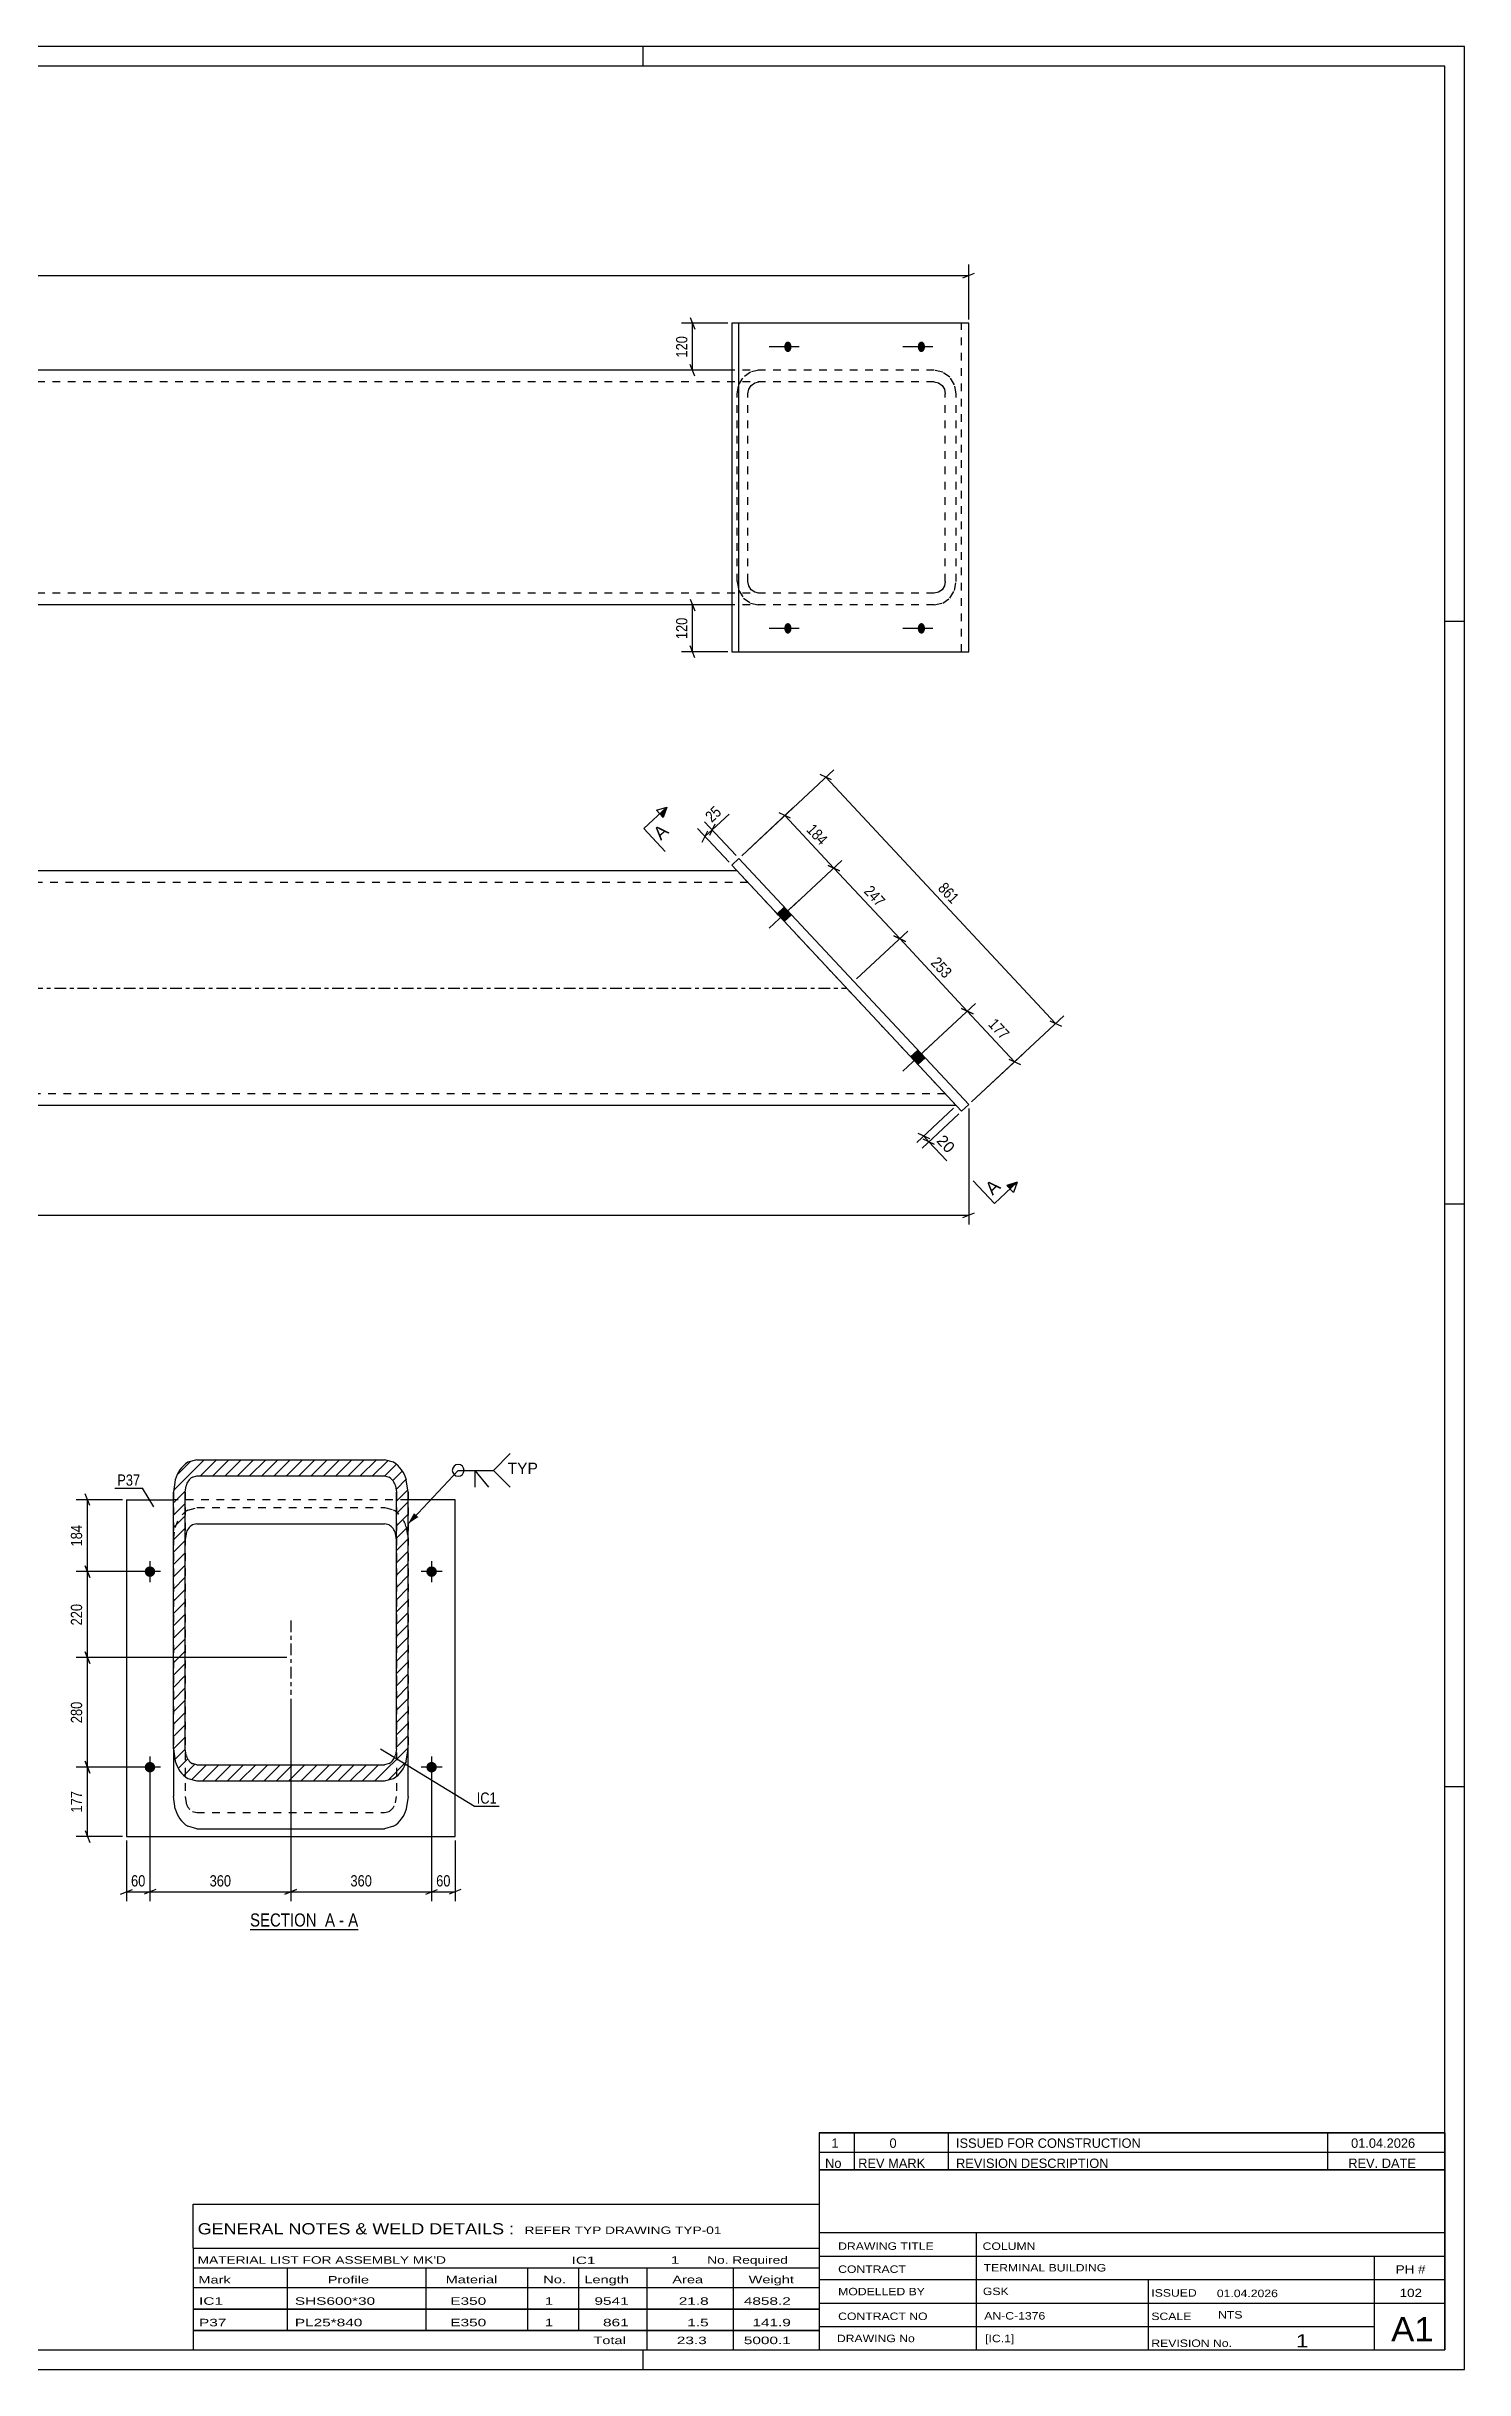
# Model space of a CAD drawing. Header units: millimetres. Extents: x 0 to 841, y 0 to 594.
# Drawn here: x 478 to 841, y 0 to 594 of the extents above; entities that cross this region are included whole.
import ezdxf

# ---------------------------------------------------------------- set-up
doc = ezdxf.new("R2010")
doc.units = ezdxf.units.MM
doc.linetypes.add('DXK_LINE_DOT2', pattern=[3.9198, 1.9599, -1.9599])
doc.linetypes.add('DXK_LINE_DOT3', pattern=[5.9187, 2.979, -0.9799, 0.9799, -0.9799])
doc.styles.add('Arial', font='ARIAL.TTF', dxfattribs={"height": 0.2})
doc.styles.add('Arial Narrow', font='ARIALN.TTF', dxfattribs={"height": 0.2})

# ---------------------------------------------------------------- blocks, each defined once
blk = doc.blocks.new('Unknown-727412325-1129')
at = {"color": 5, "linetype": 'Continuous'}
for p, q in [((841, 594), (0, 594)), ((631, 589), (631, 594)), ((841, 0), (841, 594)), ((836, 589), (5, 589)), ((836, 5), (836, 589)), ((841, 447), (836, 447)), ((841, 298), (836, 298)), ((841, 149), (836, 149)), ((0, 0), (841, 0)), ((5, 5), (836, 5)), ((631, 0), (631, 5))]:
    blk.add_line(p, q, dxfattribs=at)
blk = doc.blocks.new('Unknown-727412325-13 - 4090')
at = {"color": 6, "linetype": 'Continuous'}
blk.add_line((530.54, 112.53), (558.19, 112.53), dxfattribs=at)
at = {"color": 0, "linetype": 'Continuous'}
blk.add_wipeout([(548.65, 113.28), (548.65, 116.78), (530.54, 116.78), (530.54, 113.28)], dxfattribs=at)
blk.add_wipeout([(552.25, 113.28), (552.25, 116.78), (549.7, 116.78), (549.7, 113.28)], dxfattribs=at)
at = {"color": 7, "linetype": 'Continuous', "style": 'Arial Narrow'}
blk.add_text('SECTION ', height=3.34, dxfattribs=at).set_placement((530.54, 113.28))
at = {"color": 0, "linetype": 'Continuous'}
blk.add_wipeout([(554.58, 113.28), (554.58, 116.78), (553.3, 116.78), (553.3, 113.28)], dxfattribs=at)
at = {"color": 7, "linetype": 'Continuous', "style": 'Arial Narrow'}
blk.add_text('A', height=3.34, dxfattribs=at).set_placement((549.7, 113.28))
at = {"color": 0, "linetype": 'Continuous'}
blk.add_wipeout([(558.19, 113.28), (558.19, 116.78), (555.63, 116.78), (555.63, 113.28)], dxfattribs=at)
at = {"color": 7, "linetype": 'Continuous', "style": 'Arial Narrow'}
for s, p in [('-', (553.3, 113.28)), ('A', (555.63, 113.28))]:
    blk.add_text(s, height=3.34, dxfattribs=at).set_placement(p)
blk = doc.blocks.new('Bolt-727412325-1882 - 1874')
at = {"linetype": 'Continuous'}
for points in [[(668.95, 371.96), (667.11, 373.93), (665.28, 372.23), (667.12, 370.25)], [(703.08, 335.42), (701.23, 337.39), (699.41, 335.68), (701.25, 333.71)]]:
    blk.add_hatch(color=1, dxfattribs=at).paths.add_polyline_path(points)
at = {"color": 1, "linetype": 'Continuous'}
for p, q in [((670.95, 375.68), (663.28, 368.51)), ((667.11, 373.93), (665.28, 372.23)), ((668.95, 371.96), (667.12, 370.25)), ((705.08, 339.13), (697.4, 331.97)), ((701.23, 337.39), (699.41, 335.68)), ((703.08, 335.42), (701.25, 333.71))]:
    blk.add_line(p, q, dxfattribs=at)
blk = doc.blocks.new('Part-727412325-1876 - 1874')
at = {"color": 2, "linetype": 'Continuous'}
for p, q in [((655.49, 386.37), (653.67, 384.66)), ((714.25, 323.45), (655.49, 386.37)), ((653.67, 384.66), (712.43, 321.74)), ((712.43, 321.74), (714.25, 323.45))]:
    blk.add_line(p, q, dxfattribs=at)
blk = doc.blocks.new('Part-727412325-1881 - 1874')
at = {"color": 2, "linetype": 'Continuous'}
for p, q in [((109.26, 357.8), (136.46, 383.2)), ((397.57, 383.2), (136.46, 383.2)), ((655.03, 383.2), (397.67, 383.2)), ((141.57, 323.2), (109.26, 357.8)), ((397.57, 323.2), (141.57, 323.2)), ((711.06, 323.2), (397.67, 323.2))]:
    blk.add_line(p, q, dxfattribs=at)
at = {"color": 7, "linetype": 'DXK_LINE_DOT2'}
for p, q in [((397.57, 380.2), (133.25, 380.2)), ((657.83, 380.2), (397.67, 380.2)), ((711.06, 323.2), (655.03, 383.2)), ((135.96, 329.2), (141.57, 323.2)), ((397.57, 326.2), (138.76, 326.2)), ((708.26, 326.2), (397.67, 326.2))]:
    blk.add_line(p, q, dxfattribs=at)
at = {"color": 7, "linetype": 'DXK_LINE_DOT3'}
for p, q in [((113.55, 353.2), (397.57, 353.2)), ((397.67, 353.2), (683.05, 353.2))]:
    blk.add_line(p, q, dxfattribs=at)
blk = doc.blocks.new('Bolt-727412325-1883 - 1874')
at = {"linetype": 'Continuous'}
for points in [[(668.95, 371.96), (667.11, 373.93), (665.28, 372.23), (667.12, 370.25)], [(703.08, 335.42), (701.23, 337.39), (699.41, 335.68), (701.25, 333.71)]]:
    blk.add_hatch(color=1, dxfattribs=at).paths.add_polyline_path(points)
at = {"color": 1, "linetype": 'Continuous'}
for p, q in [((670.95, 375.68), (663.28, 368.51)), ((667.11, 373.93), (665.28, 372.23)), ((668.95, 371.96), (667.12, 370.25)), ((705.08, 339.13), (697.4, 331.97)), ((701.23, 337.39), (699.41, 335.68)), ((703.08, 335.42), (701.25, 333.71))]:
    blk.add_line(p, q, dxfattribs=at)
blk = doc.blocks.new('Part-727412325-1853 - 1851')
at = {"color": 2, "linetype": 'Continuous'}
for p, q in [((653.67, 523.21), (653.67, 439.21)), ((714.25, 523.21), (653.67, 523.21)), ((655.49, 439.21), (655.49, 523.21)), ((714.25, 439.21), (714.25, 523.21)), ((653.67, 439.21), (714.25, 439.21))]:
    blk.add_line(p, q, dxfattribs=at)
at = {"color": 7, "linetype": 'DXK_LINE_DOT2'}
blk.add_line((712.43, 439.21), (712.43, 523.21), dxfattribs=at)
blk = doc.blocks.new('Part-727412325-1858 - 1851')
at = {"color": 2, "linetype": 'Continuous'}
for p, q in [((109.26, 508.21), (109.26, 511.21)), ((397.57, 511.21), (109.26, 511.21)), ((132.49, 510.75), (130.03, 511.21)), ((653.67, 511.21), (397.67, 511.21)), ((130.03, 508.21), (109.26, 508.21)), ((130.03, 508.21), (131.26, 507.98)), ((131.26, 507.98), (132.31, 507.33)), ((132.31, 507.33), (133, 506.35)), ((134.58, 509.45), (132.49, 510.75)), ((133, 506.35), (133.25, 505.21)), ((133.25, 457.21), (133.25, 505.21)), ((135.97, 507.5), (134.58, 509.45)), ((136.46, 505.21), (135.97, 507.5)), ((136.46, 457.21), (136.46, 505.21)), ((109.26, 451.21), (109.26, 454.21)), ((130.03, 454.21), (109.26, 454.21)), ((131.26, 454.43), (130.03, 454.21)), ((130.03, 451.21), (132.49, 451.66)), ((132.31, 455.09), (131.26, 454.43)), ((133, 456.06), (132.31, 455.09)), ((132.49, 451.66), (134.58, 452.96)), ((133.25, 457.21), (133, 456.06)), ((134.58, 452.96), (135.97, 454.91)), ((135.97, 454.91), (136.46, 457.21)), ((397.57, 451.21), (109.26, 451.21)), ((653.67, 451.21), (397.67, 451.21))]:
    blk.add_line(p, q, dxfattribs=at)
at = {"color": 7, "linetype": 'DXK_LINE_DOT2'}
for p, q in [((397.57, 511.21), (130.03, 511.21)), ((135.96, 511.21), (138.11, 510.75)), ((705.46, 511.21), (397.67, 511.21)), ((660.63, 511.21), (658.49, 510.75)), ((707.6, 510.75), (705.46, 511.21)), ((397.57, 508.21), (130.03, 508.21)), ((137.03, 507.98), (135.96, 508.21)), ((137.94, 507.33), (137.03, 507.98)), ((138.55, 506.35), (137.94, 507.33)), ((138.11, 510.75), (139.92, 509.45)), ((138.76, 505.21), (138.55, 506.35)), ((138.76, 457.21), (138.76, 505.21)), ((139.92, 509.45), (141.14, 507.5)), ((141.14, 507.5), (141.57, 505.21)), ((141.57, 457.21), (141.57, 505.21)), ((705.46, 508.21), (397.67, 508.21)), ((655.03, 505.21), (655.46, 507.5)), ((655.03, 457.21), (655.03, 505.21)), ((655.46, 507.5), (655.49, 507.56)), ((655.49, 507.56), (656.67, 509.45)), ((658.49, 510.75), (656.67, 509.45)), ((657.83, 505.21), (658.05, 506.35)), ((657.83, 457.21), (657.83, 505.21)), ((658.05, 506.35), (658.65, 507.33)), ((658.65, 507.33), (659.56, 507.98)), ((659.56, 507.98), (660.63, 508.21)), ((705.46, 508.21), (706.53, 507.98)), ((706.53, 507.98), (707.44, 507.33)), ((707.44, 507.33), (708.05, 506.35)), ((709.42, 509.45), (707.6, 510.75)), ((708.05, 506.35), (708.26, 505.21)), ((708.26, 457.21), (708.26, 505.21)), ((710.64, 507.5), (709.42, 509.45)), ((711.06, 505.21), (710.64, 507.5)), ((711.06, 457.21), (711.06, 505.21)), ((397.57, 454.21), (130.03, 454.21)), ((135.96, 454.21), (137.03, 454.43)), ((138.11, 451.66), (135.96, 451.21)), ((137.03, 454.43), (137.94, 455.09)), ((137.94, 455.09), (138.55, 456.06)), ((139.92, 452.96), (138.11, 451.66)), ((138.55, 456.06), (138.76, 457.21)), ((141.14, 454.91), (139.92, 452.96)), ((141.57, 457.21), (141.14, 454.91)), ((705.46, 454.21), (397.67, 454.21)), ((655.03, 457.21), (655.46, 454.91)), ((655.46, 454.91), (656.67, 452.96)), ((656.67, 452.96), (658.49, 451.66)), ((658.05, 456.06), (657.83, 457.21)), ((658.65, 455.09), (658.05, 456.06)), ((658.49, 451.66), (660.63, 451.21)), ((659.56, 454.43), (658.65, 455.09)), ((660.63, 454.21), (659.56, 454.43)), ((706.53, 454.43), (705.46, 454.21)), ((705.46, 451.21), (707.6, 451.66)), ((707.44, 455.09), (706.53, 454.43)), ((708.05, 456.06), (707.44, 455.09)), ((707.6, 451.66), (709.42, 452.96)), ((708.26, 457.21), (708.05, 456.06)), ((709.42, 452.96), (710.64, 454.91)), ((710.64, 454.91), (711.06, 457.21)), ((705.46, 451.21), (653.67, 451.21))]:
    blk.add_line(p, q, dxfattribs=at)
blk = doc.blocks.new('Bolt-727412325-1859 - 1851')
at = {"linetype": 'Continuous'}
for points in [[(667.11, 517.21), (667.13, 517.49), (667.19, 517.76), (667.28, 518), (667.41, 518.21), (667.57, 518.38), (667.74, 518.49), (667.93, 518.55), (668.13, 518.55), (668.31, 518.49), (668.49, 518.38), (668.65, 518.21), (668.77, 518), (668.87, 517.76), (668.93, 517.49), (668.95, 517.21), (668.93, 516.93), (668.87, 516.66), (668.77, 516.41), (668.65, 516.2), (668.49, 516.04), (668.31, 515.92), (668.13, 515.86), (667.93, 515.86), (667.74, 515.92), (667.57, 516.04), (667.41, 516.2), (667.28, 516.41), (667.19, 516.66), (667.13, 516.93)], [(701.23, 517.21), (701.25, 517.49), (701.31, 517.76), (701.41, 518), (701.54, 518.21), (701.69, 518.38), (701.87, 518.49), (702.06, 518.55), (702.25, 518.55), (702.44, 518.49), (702.62, 518.38), (702.77, 518.21), (702.9, 518), (703, 517.76), (703.06, 517.49), (703.08, 517.21), (703.06, 516.93), (703, 516.66), (702.9, 516.41), (702.77, 516.2), (702.62, 516.04), (702.44, 515.92), (702.25, 515.86), (702.06, 515.86), (701.87, 515.92), (701.69, 516.04), (701.54, 516.2), (701.41, 516.41), (701.31, 516.66), (701.25, 516.93)]]:
    blk.add_hatch(color=1, dxfattribs=at).paths.add_polyline_path(points)
at = {"color": 1, "linetype": 'Continuous'}
for p, q in [((670.95, 517.21), (663.28, 517.21)), ((705.08, 517.21), (697.4, 517.21))]:
    blk.add_line(p, q, dxfattribs=at)
blk = doc.blocks.new('Bolt-727412325-1860 - 1851')
at = {"linetype": 'Continuous'}
for points in [[(667.11, 445.21), (667.13, 445.49), (667.19, 445.76), (667.28, 446), (667.41, 446.21), (667.57, 446.38), (667.74, 446.49), (667.93, 446.55), (668.13, 446.55), (668.31, 446.49), (668.49, 446.38), (668.65, 446.21), (668.77, 446), (668.87, 445.76), (668.93, 445.49), (668.95, 445.21), (668.93, 444.93), (668.87, 444.66), (668.77, 444.41), (668.65, 444.2), (668.49, 444.04), (668.31, 443.92), (668.13, 443.86), (667.93, 443.86), (667.74, 443.92), (667.57, 444.04), (667.41, 444.2), (667.28, 444.41), (667.19, 444.66), (667.13, 444.93)], [(701.23, 445.21), (701.25, 445.49), (701.31, 445.76), (701.41, 446), (701.54, 446.21), (701.69, 446.38), (701.87, 446.49), (702.06, 446.55), (702.25, 446.55), (702.44, 446.49), (702.62, 446.38), (702.77, 446.21), (702.9, 446), (703, 445.76), (703.06, 445.49), (703.08, 445.21), (703.06, 444.93), (703, 444.66), (702.9, 444.41), (702.77, 444.2), (702.62, 444.04), (702.44, 443.92), (702.25, 443.86), (702.06, 443.86), (701.87, 443.92), (701.69, 444.04), (701.54, 444.2), (701.41, 444.41), (701.31, 444.66), (701.25, 444.93)]]:
    blk.add_hatch(color=1, dxfattribs=at).paths.add_polyline_path(points)
at = {"color": 1, "linetype": 'Continuous'}
for p, q in [((670.95, 445.21), (663.28, 445.21)), ((705.08, 445.21), (697.4, 445.21))]:
    blk.add_line(p, q, dxfattribs=at)
blk = doc.blocks.new('Part-727412325-4341 - 4090')
at = {"color": 2, "linetype": 'Continuous'}
for p, q in [((498.95, 222.39), (510.95, 222.39)), ((498.95, 222.39), (498.95, 136.29)), ((582.95, 222.39), (570.95, 222.39)), ((582.95, 136.29), (582.95, 222.39)), ((498.95, 136.29), (582.95, 136.29))]:
    blk.add_line(p, q, dxfattribs=at)
at = {"color": 7, "linetype": 'DXK_LINE_DOT2'}
blk.add_line((570.95, 222.39), (510.95, 222.39), dxfattribs=at)
blk = doc.blocks.new('Bolt-727412325-4533 - 4090')
at = {"linetype": 'Continuous'}
for points in [[(578.3, 204.02, -1), (575.6, 204.02, -1)], [(578.3, 154.02, -1), (575.6, 154.02, -1)]]:
    blk.add_hatch(color=1, dxfattribs=at).paths.add_polyline_path(points)
at = {"color": 1, "linetype": 'Continuous'}
for p, q in [((579.65, 204.02), (574.25, 204.02)), ((576.95, 206.72), (576.95, 201.32)), ((576.95, 156.72), (576.95, 151.32)), ((579.65, 154.02), (574.25, 154.02))]:
    blk.add_line(p, q, dxfattribs=at)
blk = doc.blocks.new('Part-727412325-4342 - 4090')
at = {"linetype": 'Continuous'}
h = blk.add_hatch(dxfattribs=at)
h.set_pattern_fill('', scale=0.7, style=0, pattern_type=0)
h.set_pattern_definition([(45, (510.9482, 158.7087), (-1.571545, 1.571545), [])])
h.paths.add_polyline_path([(510.95, 224.38), (510.95, 158.71), (511.4, 155.57), (512.71, 152.9), (514.65, 151.12), (516.95, 150.5), (564.95, 150.5), (567.24, 151.12), (569.19, 152.9), (570.49, 155.57), (570.95, 158.71), (570.95, 224.38), (570.49, 227.53), (569.19, 230.19), (567.24, 231.97), (564.95, 232.59), (516.95, 232.59), (514.65, 231.97), (512.71, 230.19), (511.4, 227.53)])
h.paths.add_polyline_path([(514.83, 227.29), (515.8, 228.18), (516.95, 228.49), (564.95, 228.49), (566.1, 228.18), (567.07, 227.29), (567.72, 225.96), (567.95, 224.38), (567.95, 158.71), (567.72, 157.14), (567.07, 155.81), (566.1, 154.92), (564.95, 154.6), (516.95, 154.6), (515.8, 154.92), (514.83, 155.81), (514.18, 157.14), (513.95, 158.71), (513.95, 224.38), (514.18, 225.96)])
at = {"color": 2, "linetype": 'Continuous'}
for p, q in [((516.95, 232.59), (514.65, 231.97)), ((516.95, 232.59), (564.95, 232.59)), ((567.24, 231.97), (564.95, 232.59)), ((511.4, 227.53), (510.95, 224.38)), ((513.95, 224.38), (514.18, 225.96)), ((515.8, 228.18), (516.95, 228.49)), ((516.95, 228.49), (564.95, 228.49)), ((564.95, 228.49), (566.1, 228.18)), ((567.72, 225.96), (567.95, 224.38)), ((570.95, 224.38), (570.49, 227.53)), ((510.95, 158.71), (510.95, 224.38)), ((513.95, 158.71), (513.95, 224.38)), ((567.95, 158.71), (567.95, 224.38)), ((570.95, 158.71), (570.95, 224.38)), ((516.95, 216.28), (515.8, 215.97)), ((516.95, 216.28), (564.95, 216.28)), ((566.1, 215.97), (564.95, 216.28)), ((514.18, 213.75), (513.95, 212.18)), ((567.95, 212.18), (567.72, 213.75)), ((510.95, 158.71), (510.95, 146.5)), ((510.95, 158.71), (511.4, 155.57)), ((514.18, 157.14), (513.95, 158.71)), ((516.95, 154.6), (515.8, 154.92)), ((516.95, 154.6), (564.95, 154.6)), ((566.1, 154.92), (564.95, 154.6)), ((567.95, 158.71), (567.72, 157.14)), ((570.49, 155.57), (570.95, 158.71)), ((570.95, 146.5), (570.95, 158.71)), ((514.65, 151.12), (516.95, 150.5)), ((516.95, 150.5), (564.95, 150.5)), ((564.95, 150.5), (567.24, 151.12)), ((511.4, 143.36), (510.95, 146.5)), ((570.95, 146.5), (570.49, 143.36)), ((516.95, 138.29), (514.65, 138.92)), ((516.95, 138.29), (564.95, 138.29)), ((567.24, 138.92), (564.95, 138.29))]:
    blk.add_line(p, q, dxfattribs=at)
at = {"color": 7, "linetype": 'DXK_LINE_DOT2'}
for p, q in [((510.95, 224.38), (510.95, 158.71)), ((513.95, 224.38), (513.95, 146.5)), ((514.65, 219.76), (516.95, 220.39)), ((516.95, 220.39), (564.95, 220.39)), ((564.95, 220.39), (567.24, 219.76)), ((567.95, 224.38), (567.95, 146.5)), ((570.95, 224.38), (570.95, 158.71)), ((510.95, 212.18), (511.4, 215.32)), ((570.49, 215.32), (570.95, 212.18)), ((513.95, 146.5), (514.18, 144.93)), ((515.8, 142.71), (516.95, 142.4)), ((564.95, 142.4), (566.1, 142.71)), ((567.72, 144.93), (567.95, 146.5)), ((516.95, 142.4), (564.95, 142.4))]:
    blk.add_line(p, q, dxfattribs=at)
at = {"color": 7, "linetype": 'DXK_LINE_DOT3'}
blk.add_line((540.95, 191.55), (540.95, 172.52), dxfattribs=at)
at = {"color": 2, "linetype": 'Continuous'}
for centre, radius, start, end in [((518.66, 225.63), 7.5, 122.30136, 165.37534), ((563.24, 225.63), 7.5, 14.62466, 57.69864), ((517.8, 225.01), 3.75, 122.30136, 165.37534), ((564.09, 225.01), 3.75, 14.62466, 57.69864), ((517.8, 212.8), 3.75, 122.30136, 165.37534), ((564.09, 212.8), 3.75, 14.62466, 57.69864), ((518.66, 157.46), 7.5, 194.62466, 237.69864), ((517.8, 158.08), 3.75, 194.62466, 237.69864), ((564.09, 158.08), 3.75, 302.30136, 345.37534), ((563.24, 157.46), 7.5, 302.30136, 345.37534), ((518.66, 145.25), 7.5, 194.62466, 237.69864), ((563.24, 145.25), 7.5, 302.30136, 345.37534)]:
    blk.add_arc(centre, radius, start, end, dxfattribs=at)
at = {"color": 7, "linetype": 'DXK_LINE_DOT2'}
for centre, radius, start, end in [((518.66, 213.43), 7.5, 122.30136, 165.37534), ((563.24, 213.43), 7.5, 14.62466, 57.69864), ((517.8, 145.88), 3.75, 194.62466, 237.69864), ((564.09, 145.88), 3.75, 302.30136, 345.37534)]:
    blk.add_arc(centre, radius, start, end, dxfattribs=at)
blk = doc.blocks.new('Bolt-727412325-4532 - 4090')
at = {"linetype": 'Continuous'}
for points in [[(506.3, 204.02, -1), (503.6, 204.02, -1)], [(506.3, 154.02, -1), (503.6, 154.02, -1)]]:
    blk.add_hatch(color=1, dxfattribs=at).paths.add_polyline_path(points)
at = {"color": 1, "linetype": 'Continuous'}
for p, q in [((507.65, 204.02), (502.25, 204.02)), ((504.95, 206.72), (504.95, 201.32)), ((504.95, 156.72), (504.95, 151.32)), ((507.65, 154.02), (502.25, 154.02))]:
    blk.add_line(p, q, dxfattribs=at)
blk = doc.blocks.new('StraightDimension-727412325-5867 - 1874')
at = {"color": 7, "linetype": 'Continuous'}
for p, q in [((710.33, 322.52), (700.97, 313.78)), ((711.7, 321.06), (702.34, 312.32)), ((701.26, 316.1), (704.19, 314.73)), ((702.72, 315.42), (704.09, 313.96)), ((705.55, 313.27), (702.63, 314.64))]:
    blk.add_line(p, q, dxfattribs=at)
at = {"color": 0}
blk.add_wipeout([(708.85, 309.96), (711.92, 312.82), (708.07, 316.95), (705, 314.08)], dxfattribs=at)
at = {"color": 7, "linetype": 'Continuous'}
blk.add_line((704.09, 313.96), (708.66, 309.06), dxfattribs=at)
blk.add_line((704.09, 313.96), (708.66, 309.06), dxfattribs=at)
at = {"color": 3, "style": 'Arial'}
blk.add_text('20', height=2.865, rotation=-46.95962, dxfattribs=at).set_placement((705.84, 314.05))
blk = doc.blocks.new('StraightDimension-727412325-2904 - 1874')
at = {"color": 7, "linetype": 'Continuous'}
for p, q in [((702.89, 337.09), (715.97, 349.31)), ((715.35, 346.68), (712.43, 348.05)), ((713.89, 347.36), (725.99, 334.41)), ((714.99, 324.13), (728.07, 336.35)), ((724.53, 335.09), (727.45, 333.72))]:
    blk.add_line(p, q, dxfattribs=at)
at = {"color": 0}
blk.add_wipeout([(722.77, 338.95), (725.84, 341.82), (721.28, 346.71), (718.21, 343.84)], dxfattribs=at)
at = {"color": 3, "style": 'Arial Narrow'}
blk.add_text('177', height=2.863, rotation=-46.95962, dxfattribs=at).set_placement((719.06, 343.81))
blk = doc.blocks.new('StraightDimension-727412325-2905 - 1874')
at = {"color": 7, "linetype": 'Continuous'}
for p, q in [((685.6, 355.59), (698.69, 367.81)), ((698.07, 365.18), (695.15, 366.56)), ((696.61, 365.87), (713.89, 347.36)), ((702.89, 337.09), (715.97, 349.31)), ((712.43, 348.05), (715.35, 346.68))]:
    blk.add_line(p, q, dxfattribs=at)
at = {"color": 0}
blk.add_wipeout([(708.08, 354.69), (711.15, 357.55), (706.59, 362.44), (703.52, 359.57)], dxfattribs=at)
at = {"color": 3, "style": 'Arial Narrow'}
blk.add_text('253', height=2.863, rotation=-46.95962, dxfattribs=at).set_placement((704.37, 359.54))
blk = doc.blocks.new('StraightDimension-727412325-2906 - 1874')
at = {"color": 7, "linetype": 'Continuous'}
for p, q in [((668.76, 373.63), (681.85, 385.85)), ((681.23, 383.22), (678.3, 384.59)), ((679.76, 383.91), (696.61, 365.87)), ((685.6, 355.59), (698.69, 367.81)), ((695.15, 366.56), (698.07, 365.18))]:
    blk.add_line(p, q, dxfattribs=at)
at = {"color": 0}
blk.add_wipeout([(691.02, 372.96), (694.09, 375.82), (689.52, 380.71), (686.45, 377.84)], dxfattribs=at)
at = {"color": 3, "style": 'Arial Narrow'}
blk.add_text('247', height=2.863, rotation=-46.95962, dxfattribs=at).set_placement((687.3, 377.81))
blk = doc.blocks.new('StraightDimension-727412325-2907 - 1874')
at = {"color": 7, "linetype": 'Continuous'}
for p, q in [((656.22, 387.05), (669.31, 399.28)), ((668.69, 396.64), (665.77, 398.02)), ((667.23, 397.33), (679.76, 383.91)), ((668.76, 373.63), (681.85, 385.85)), ((678.3, 384.59), (681.23, 383.22))]:
    blk.add_line(p, q, dxfattribs=at)
at = {"color": 0}
blk.add_wipeout([(676.33, 388.69), (679.4, 391.55), (674.83, 396.44), (671.76, 393.57)], dxfattribs=at)
at = {"color": 3, "style": 'Arial Narrow'}
blk.add_text('184', height=2.863, rotation=-46.95962, dxfattribs=at).set_placement((672.61, 393.54))
blk = doc.blocks.new('StraightDimension-727412325-3050 - 1874')
at = {"color": 7, "linetype": 'Continuous'}
for p, q in [((109.26, 356.8), (109.26, 292.8)), ((714.25, 322.45), (714.25, 292.8)), ((110.76, 295.8), (107.76, 294.6)), ((109.26, 295.2), (714.25, 295.2)), ((712.75, 294.6), (715.75, 295.8))]:
    blk.add_line(p, q, dxfattribs=at)
at = {"color": 0}
blk.add_wipeout([(416.01, 295.95), (416.01, 300.15), (407.5, 300.15), (407.5, 295.95)], dxfattribs=at)
at = {"color": 3, "style": 'Arial Narrow'}
blk.add_text('9573', height=2.863, dxfattribs=at).set_placement((408.1, 296.55))
blk = doc.blocks.new('StraightDimension-727412325-3073 - 1874')
at = {"color": 7, "linetype": 'Continuous'}
for p, q in [((652.98, 385.4), (644.9, 394.06)), ((646.15, 390.51), (647.53, 393.44)), ((654.81, 387.1), (646.72, 395.76)), ((646.84, 391.97), (648.67, 393.68)), ((649.35, 395.14), (647.98, 392.22))]:
    blk.add_line(p, q, dxfattribs=at)
at = {"color": 0}
blk.add_wipeout([(652.09, 397.9), (649.22, 400.97), (645.67, 397.66), (648.54, 394.59)], dxfattribs=at)
at = {"color": 7, "linetype": 'Continuous'}
blk.add_line((648.67, 393.68), (652.98, 397.71), dxfattribs=at)
blk.add_line((648.67, 393.68), (652.98, 397.71), dxfattribs=at)
at = {"color": 3, "style": 'Arial Narrow'}
blk.add_text('25', height=2.863, rotation=43.04059, dxfattribs=at).set_placement((648.57, 395.43))
blk = doc.blocks.new('StraightDimension-727412325-3085 - 1874')
at = {"color": 7, "linetype": 'Continuous'}
for p, q in [((656.22, 387.05), (679.8, 409.07)), ((679.18, 406.44), (676.25, 407.81)), ((677.72, 407.13), (736.48, 344.2)), ((714.99, 324.13), (738.56, 346.15)), ((735.02, 344.89), (737.94, 343.52))]:
    blk.add_line(p, q, dxfattribs=at)
at = {"color": 0}
blk.add_wipeout([(709.93, 373.73), (713, 376.6), (708.43, 381.48), (705.36, 378.62)], dxfattribs=at)
at = {"color": 3, "style": 'Arial Narrow'}
blk.add_text('861', height=2.863, rotation=-46.95962, dxfattribs=at).set_placement((706.21, 378.59))
blk = doc.blocks.new('StraightDimension-727412325-5430 - 1851')
at = {"color": 7, "linetype": 'Continuous'}
for p, q in [((652.67, 523.21), (640.82, 523.21)), ((643.07, 524.71), (644.27, 521.71)), ((643.67, 511.21), (643.67, 523.21)), ((652.67, 511.21), (640.82, 511.21)), ((644.27, 509.71), (643.07, 512.71))]:
    blk.add_line(p, q, dxfattribs=at)
at = {"color": 0}
blk.add_wipeout([(642.92, 520.55), (638.72, 520.55), (638.72, 513.86), (642.92, 513.86)], dxfattribs=at)
at = {"color": 3, "style": 'Arial Narrow'}
blk.add_text('120', height=2.863, rotation=90.00021, dxfattribs=at).set_placement((642.32, 514.46))
blk = doc.blocks.new('StraightDimension-727412325-5435 - 1851')
at = {"color": 7, "linetype": 'Continuous'}
for p, q in [((643.07, 452.71), (644.27, 449.71)), ((652.67, 451.21), (640.82, 451.21)), ((643.67, 439.21), (643.67, 451.21)), ((644.27, 437.71), (643.07, 440.71)), ((652.67, 439.21), (640.82, 439.21))]:
    blk.add_line(p, q, dxfattribs=at)
at = {"color": 0}
blk.add_wipeout([(642.92, 448.55), (638.72, 448.55), (638.72, 441.86), (642.92, 441.86)], dxfattribs=at)
at = {"color": 3, "style": 'Arial Narrow'}
blk.add_text('120', height=2.863, rotation=90.00021, dxfattribs=at).set_placement((642.32, 442.46))
blk = doc.blocks.new('StraightDimension-727412325-5812 - 1851')
at = {"color": 7, "linetype": 'Continuous'}
for p, q in [((110.76, 536.03), (107.76, 534.83)), ((109.26, 512.21), (109.26, 538.28)), ((109.26, 535.43), (714.25, 535.43)), ((712.75, 534.83), (715.75, 536.03)), ((714.25, 524.21), (714.25, 538.28))]:
    blk.add_line(p, q, dxfattribs=at)
at = {"color": 0}
blk.add_wipeout([(416.8, 536.18), (416.8, 540.38), (406.71, 540.38), (406.71, 536.18)], dxfattribs=at)
at = {"color": 3, "style": 'Arial'}
blk.add_text('9573', height=2.865, dxfattribs=at).set_placement((407.31, 536.78))
blk = doc.blocks.new('StraightDimension-727412325-5091 - 4090')
at = {"color": 7, "linetype": 'Continuous'}
for p, q in [((489.55, 152.52), (488.35, 155.52)), ((503.95, 154.02), (486.1, 154.02)), ((488.95, 136.29), (488.95, 154.02)), ((488.35, 137.79), (489.55, 134.79)), ((497.95, 136.29), (486.1, 136.29))]:
    blk.add_line(p, q, dxfattribs=at)
at = {"color": 0}
blk.add_wipeout([(488.2, 148.5), (484, 148.5), (484, 141.82), (488.2, 141.82)], dxfattribs=at)
at = {"color": 3, "style": 'Arial Narrow'}
blk.add_text('177', height=2.863, rotation=90.00021, dxfattribs=at).set_placement((487.6, 142.42))
blk = doc.blocks.new('StraightDimension-727412325-4536 - 4090')
at = {"color": 7, "linetype": 'Continuous'}
for p, q in [((540.95, 171.52), (540.95, 119.78)), ((576.95, 153.02), (576.95, 119.78)), ((542.45, 122.78), (539.45, 121.58)), ((540.95, 122.18), (576.95, 122.18)), ((575.45, 121.58), (578.45, 122.78))]:
    blk.add_line(p, q, dxfattribs=at)
at = {"color": 0}
blk.add_wipeout([(562.29, 122.93), (562.29, 127.13), (555.61, 127.13), (555.61, 122.93)], dxfattribs=at)
at = {"color": 3, "style": 'Arial Narrow'}
blk.add_text('360', height=2.863, dxfattribs=at).set_placement((556.21, 123.53))
blk = doc.blocks.new('StraightDimension-727412325-4535 - 4090')
at = {"color": 7, "linetype": 'Continuous'}
for p, q in [((576.95, 153.02), (576.95, 119.78)), ((582.95, 135.29), (582.95, 119.78)), ((575.45, 121.58), (578.45, 122.78)), ((576.95, 122.18), (582.95, 122.18)), ((584.45, 122.78), (581.45, 121.58))]:
    blk.add_line(p, q, dxfattribs=at)
at = {"color": 0}
blk.add_wipeout([(582.38, 122.93), (582.38, 127.13), (577.52, 127.13), (577.52, 122.93)], dxfattribs=at)
at = {"color": 3, "style": 'Arial Narrow'}
blk.add_text('60', height=2.863, dxfattribs=at).set_placement((578.12, 123.53))
blk = doc.blocks.new('StraightDimension-727412325-4537 - 4090')
at = {"color": 7, "linetype": 'Continuous'}
for p, q in [((540.95, 171.52), (540.95, 119.78)), ((504.95, 153.02), (504.95, 119.78)), ((506.45, 122.78), (503.45, 121.58)), ((504.95, 122.18), (540.95, 122.18)), ((539.45, 121.58), (542.45, 122.78))]:
    blk.add_line(p, q, dxfattribs=at)
at = {"color": 0}
blk.add_wipeout([(526.29, 122.93), (526.29, 127.13), (519.61, 127.13), (519.61, 122.93)], dxfattribs=at)
at = {"color": 3, "style": 'Arial Narrow'}
blk.add_text('360', height=2.863, dxfattribs=at).set_placement((520.21, 123.53))
blk = doc.blocks.new('StraightDimension-727412325-4538 - 4090')
at = {"color": 7, "linetype": 'Continuous'}
for p, q in [((504.95, 153.02), (504.95, 119.78)), ((498.95, 135.29), (498.95, 119.78)), ((497.45, 121.58), (500.45, 122.78)), ((498.95, 122.18), (504.95, 122.18)), ((506.45, 122.78), (503.45, 121.58))]:
    blk.add_line(p, q, dxfattribs=at)
at = {"color": 0}
blk.add_wipeout([(504.38, 122.93), (504.38, 127.13), (499.52, 127.13), (499.52, 122.93)], dxfattribs=at)
at = {"color": 3, "style": 'Arial Narrow'}
blk.add_text('60', height=2.863, dxfattribs=at).set_placement((500.12, 123.53))
blk = doc.blocks.new('StraightDimension-727412325-5088 - 4090')
at = {"color": 7, "linetype": 'Continuous'}
for p, q in [((497.95, 222.39), (486.1, 222.39)), ((489.55, 220.89), (488.35, 223.89)), ((488.95, 204.02), (488.95, 222.39)), ((503.95, 204.02), (486.1, 204.02)), ((488.35, 205.52), (489.55, 202.52))]:
    blk.add_line(p, q, dxfattribs=at)
at = {"color": 0}
blk.add_wipeout([(488.2, 216.55), (484, 216.55), (484, 209.86), (488.2, 209.86)], dxfattribs=at)
at = {"color": 3, "style": 'Arial Narrow'}
blk.add_text('184', height=2.863, rotation=90.00021, dxfattribs=at).set_placement((487.6, 210.46))
blk = doc.blocks.new('StraightDimension-727412325-5089 - 4090')
at = {"color": 7, "linetype": 'Continuous'}
for p, q in [((503.95, 204.02), (486.1, 204.02)), ((489.55, 202.52), (488.35, 205.52)), ((488.95, 182.03), (488.95, 204.02)), ((539.95, 182.03), (486.1, 182.03)), ((488.35, 183.53), (489.55, 180.53))]:
    blk.add_line(p, q, dxfattribs=at)
at = {"color": 0}
blk.add_wipeout([(488.2, 196.37), (484, 196.37), (484, 189.68), (488.2, 189.68)], dxfattribs=at)
at = {"color": 3, "style": 'Arial Narrow'}
blk.add_text('220', height=2.863, rotation=90.00021, dxfattribs=at).set_placement((487.6, 190.28))
blk = doc.blocks.new('StraightDimension-727412325-5090 - 4090')
at = {"color": 7, "linetype": 'Continuous'}
for p, q in [((539.95, 182.03), (486.1, 182.03)), ((489.55, 180.53), (488.35, 183.53)), ((488.95, 154.02), (488.95, 182.03)), ((488.35, 155.52), (489.55, 152.52)), ((503.95, 154.02), (486.1, 154.02))]:
    blk.add_line(p, q, dxfattribs=at)
at = {"color": 0}
blk.add_wipeout([(488.2, 171.37), (484, 171.37), (484, 164.68), (488.2, 164.68)], dxfattribs=at)
at = {"color": 3, "style": 'Arial Narrow'}
blk.add_text('280', height=2.863, rotation=90.00021, dxfattribs=at).set_placement((487.6, 165.28))
blk = doc.blocks.new('Unknown-727412325-6550')
at = {"color": 7, "linetype": 'Continuous'}
for p, q in [((676, 51.05), (676, 5)), ((676, 51.05), (836, 51.05)), ((836, 51), (836, 5)), ((676, 35), (836, 35)), ((716.14, 35), (716.14, 5)), ((676, 29), (836, 29)), ((818, 5.05), (818, 29.05)), ((676, 23), (836, 23)), ((760.14, 23), (760.14, 5)), ((676, 17), (836, 17)), ((676, 11), (818, 11)), ((676, 5), (836, 5))]:
    blk.add_line(p, q, dxfattribs=at)
at = {"color": 7, "style": 'Arial Narrow'}
for s, height, width, p in [('DRAWING TITLE', 1.9089, 1.425378, (680.88, 30.61)), ('COLUMN', 1.909, 1.425378, (717.81, 30.59)), ('CONTRACT', 1.909, 1.425378, (680.88, 24.71)), ('TERMINAL BUILDING', 1.9089, 1.425378, (718.06, 25.07)), ('MODELLED BY', 1.9089, 1.425378, (680.88, 18.98)), ('GSK', 1.909, 1.425378, (717.88, 19.04)), ('ISSUED', 1.909, 1.425378, (760.94, 18.64)), ('01.04.2026', 1.909, 1.425378, (777.69, 18.52)), ('CONTRACT NO', 1.9089, 1.425378, (680.88, 12.66)), ('AN-C-1376', 1.909, 1.425378, (718.23, 12.78)), ('SCALE', 1.909, 1.425378, (760.94, 12.65)), ('A1', 6.204, 1.25, (822.24, 7.2)), ('DRAWING No', 1.909, 1.425378, (680.56, 7)), ('[IC.1]', 1.909, 1.425378, (718.46, 6.99)), ('REVISION No.', 1.9089, 1.425378, (760.94, 5.77)), ('1', 3.34, 1.5, (797.91, 5.68))]:
    blk.add_text(s, height=height, dxfattribs=dict(at, width=width)).set_placement(p)
at = {"color": 7, "linetype": 'Continuous', "style": 'Arial Narrow'}
for s, height, width, p in [('PH #', 2.1, 1.42538, (823.4, 24.55)), ('102', 2.1, 1.42538, (824.41, 18.55)), ('NTS', 1.909, 1.425378, (778, 13.05))]:
    blk.add_text(s, height=height, dxfattribs=dict(at, width=width)).set_placement(p)
blk = doc.blocks.new('Unknown-727412325-6551')
at = {"color": 7, "linetype": 'Continuous'}
for p, q in [((516, 42.25), (676, 42.25)), ((516, 31), (516, 42.25)), ((676, 42.25), (676, 31)), ((516, 31), (676, 31)), ((516, 31), (516, 26)), ((676, 31), (676, 26)), ((516, 26), (676, 26)), ((516, 26), (516, 21)), ((540, 26), (540, 21)), ((575.5, 26), (575.5, 21)), ((601.5, 26), (601.5, 21)), ((614.5, 26), (614.5, 21)), ((632, 26), (632, 21)), ((654, 26), (654, 21)), ((676, 26), (676, 21)), ((516, 21), (676, 21)), ((516, 20.95), (516, 15.55)), ((516, 20.95), (676, 20.95)), ((540, 21), (540, 15.5)), ((575.5, 21), (575.5, 15.5)), ((601.5, 21), (601.5, 15.5)), ((614.5, 21), (614.5, 15.5)), ((632, 21), (632, 15.5)), ((654, 21), (654, 15.5)), ((676, 20.95), (676, 15.55)), ((516, 15.55), (676, 15.55)), ((516, 15.45), (516, 10.05)), ((516, 15.45), (676, 15.45)), ((540, 15.5), (540, 10)), ((575.5, 15.5), (575.5, 10)), ((601.5, 15.5), (601.5, 10)), ((614.5, 15.5), (614.5, 10)), ((632, 15.5), (632, 10)), ((654, 15.5), (654, 10)), ((676, 15.45), (676, 10.05)), ((516, 10.05), (676, 10.05)), ((516, 10), (676, 10)), ((516, 10), (516, 5)), ((632, 10), (632, 5)), ((654, 10), (654, 5)), ((676, 10), (676, 5)), ((516, 5), (676, 5))]:
    blk.add_line(p, q, dxfattribs=at)
at = {"color": 7, "style": 'Arial Narrow'}
for s, height, width, p in [('GENERAL NOTES & WELD DETAILS :', 2.8633, 1.4, (517.15, 34.56)), ('REFER TYP DRAWING TYP-01', 1.9089, 1.6, (600.7, 34.66)), ("MATERIAL LIST FOR ASSEMBLY MK'D", 1.9089, 1.6, (517.15, 27.06)), ('Mark', 1.909, 1.7, (517.34, 22)), ('Profile', 1.909, 1.7, (550.41, 22)), ('Material', 1.909, 1.7, (580.54, 22.06)), ('No.', 1.909, 1.7, (605.5, 22.06)), ('IC1', 1.909, 1.794707, (612.74, 26.97)), ('Length', 1.909, 1.7, (616, 22.06)), ('1', 1.91, 1.794707, (638.08, 27.06)), ('Area', 1.909, 1.7, (638.5, 22.06)), ('No. Required', 1.9089, 1.6, (647.41, 27.06)), ('Weight', 1.909, 1.7, (658, 22.06))]:
    blk.add_text(s, height=height, dxfattribs=dict(at, width=width)).set_placement(p)
at = {"color": 7, "linetype": 'Continuous', "style": 'Arial Narrow'}
for s, height, width, p in [('IC1', 1.909, 1.794707, (517.5, 16.56)), ('SHS600*30', 1.909, 1.794707, (542, 16.56)), ('E350', 1.909, 1.794707, (581.74, 16.56)), ('1', 1.91, 1.794707, (605.86, 16.56)), ('9541', 1.909, 1.794707, (618.58, 16.56)), ('21.8', 1.909, 1.794707, (640.13, 16.56)), ('4858.2', 1.909, 1.794707, (656.77, 16.56)), ('P37', 1.909, 1.794707, (517.5, 11.06)), ('PL25*840', 1.909, 1.794707, (542, 11.06)), ('E350', 1.909, 1.794707, (581.74, 11.06)), ('1', 1.91, 1.794707, (605.86, 11.06)), ('861', 1.909, 1.794707, (620.77, 11.06)), ('1.5', 1.909, 1.794707, (642.32, 11.06)), ('141.9', 1.909, 1.794707, (658.96, 11.06)), ('Total', 1.909, 1.7, (618.33, 6.5)), ('23.3', 1.909, 1.794707, (639.64, 6.5)), ('5000.1', 1.909, 1.794707, (656.77, 6.5))]:
    blk.add_text(s, height=height, dxfattribs=dict(at, width=width)).set_placement(p)
blk = doc.blocks.new('Unknown-727412325-6553')
at = {"color": 7, "linetype": 'Continuous'}
for p, q in [((676, 60.55), (836, 60.55)), ((836, 60.55), (676, 60.55)), ((676, 60.55), (676, 55.55)), ((685, 60.55), (685, 55.55)), ((709, 60.55), (709, 55.55)), ((806, 60.55), (806, 55.55)), ((836, 60.55), (836, 55.55)), ((676, 55.55), (836, 55.55)), ((676, 55.55), (676, 51.05)), ((676, 55.55), (836, 55.55)), ((685, 55.55), (685, 51.05)), ((709, 55.55), (709, 51.05)), ((806, 55.55), (806, 51.05)), ((836, 55.55), (836, 51.05)), ((836, 51.05), (676, 51.05))]:
    blk.add_line(p, q, dxfattribs=at)
at = {"color": 7, "linetype": 'Continuous', "style": 'Arial Narrow'}
for s, height, width, p in [('No', 2.386, 1.2, (677.54, 51.55)), ('1', 2.39, 1.196471, (679.16, 56.7)), ('REV MARK', 2.386, 1.2, (686, 51.55)), ('0', 2.39, 1.196471, (694, 56.7)), ('REVISION DESCRIPTION', 2.3861, 1.2, (711, 51.55)), ('ISSUED FOR CONSTRUCTION', 2.3861, 1.196471, (711, 56.7)), ('REV. DATE', 2.386, 1.2, (811.28, 51.55)), ('01.04.2026', 2.386, 1.196471, (812, 56.7))]:
    blk.add_text(s, height=height, dxfattribs=dict(at, width=width)).set_placement(p)
blk = doc.blocks.new('SectionMark-727412325-4391 - 1874')
at = {"color": 6, "linetype": 'Continuous'}
for p, q in [((634.41, 398.69), (637.09, 399.49)), ((726.66, 303.57), (725.69, 300.95))]:
    blk.add_line(p, q, dxfattribs=at)
at = {"color": 0, "linetype": 'Continuous'}
for points in [[(637.83, 392.99), (635.44, 395.55), (633.17, 393.43), (635.55, 390.87)], [(722.63, 302.19), (720.24, 304.75), (717.96, 302.63), (720.35, 300.07)]]:
    blk.add_wipeout(points, dxfattribs=at)
at = {"linetype": 'Continuous'}
for points in [[(636.11, 396.87), (635.26, 397.78), (637.09, 399.49)], [(724.84, 301.86), (723.98, 302.77), (726.66, 303.57)]]:
    blk.add_hatch(color=6, dxfattribs=at).paths.add_polyline_path(points)
at = {"color": 6, "linetype": 'Continuous'}
for p, q in [((631.24, 394.03), (637.09, 399.49)), ((636.11, 396.87), (634.41, 398.69)), ((637.09, 399.49), (636.11, 396.87)), ((631.24, 394.03), (636.7, 388.18)), ((720.82, 298.11), (715.36, 303.95)), ((720.82, 298.11), (726.66, 303.57)), ((726.66, 303.57), (723.98, 302.77)), ((723.98, 302.77), (725.69, 300.95))]:
    blk.add_line(p, q, dxfattribs=at)
at = {"color": 3, "linetype": 'Continuous', "style": 'Arial'}
for p in [(635.55, 390.87), (720.35, 300.07)]:
    blk.add_text('A', height=3.34, rotation=43.04059, dxfattribs=at).set_placement(p)
blk = doc.blocks.new('WeldMark-727412325-5351 - 4090')
at = {"linetype": 'Continuous'}
blk.add_hatch(color=30, dxfattribs=at).paths.add_polyline_path([(573.55, 217.96), (570.95, 216.28), (572.45, 218.99)])
at = {"color": 30, "linetype": 'Continuous'}
for p, q in [((570.95, 216.28), (583.75, 229.92)), ((583.75, 229.92), (592.75, 229.92))]:
    blk.add_line(p, q, dxfattribs=at)
at = {"color": 3, "linetype": 'Continuous'}
for q in [(591.47, 225.64), (588.04, 225.64)]:
    blk.add_line((588.04, 229.92), q, dxfattribs=at)
for start, end in [(90, 270), (270, 90)]:
    blk.add_arc((583.75, 229.92), 1.5, start, end, dxfattribs=at)
at = {"color": 0, "linetype": 'Continuous'}
blk.add_wipeout([(604.13, 229.02), (604.13, 232.02), (596.35, 232.02), (596.35, 229.02)], dxfattribs=at)
blk.add_wipeout([(604.13, 229.02), (604.13, 232.02), (596.35, 232.02), (596.35, 229.02)], dxfattribs=at)
at = {"color": 3, "linetype": 'Continuous'}
for q in [(597.04, 234.21), (597.04, 225.64)]:
    blk.add_line((592.75, 229.92), q, dxfattribs=at)
at = {"color": 3, "linetype": 'Continuous', "style": 'Arial'}
blk.add_text('TYP', height=2.865, dxfattribs=at).set_placement((596.35, 229.02))
blk = doc.blocks.new('Mark-727412325-5328 - 4090')
at = {"color": 0}
blk.add_wipeout([(502.44, 226), (502.44, 229), (496.6, 229), (496.6, 226)], dxfattribs=at)
blk.add_wipeout([(502.44, 226), (502.44, 229), (496.6, 229), (496.6, 226)], dxfattribs=at)
at = {"color": 30, "linetype": 'Continuous'}
for p in [(496, 225.4), (505.91, 220.56)]:
    blk.add_line(p, (503.04, 225.4), dxfattribs=at)
at = {"color": 3, "style": 'Arial Narrow'}
blk.add_text('P37', height=2.863, dxfattribs=at).set_placement((496.6, 226))
blk = doc.blocks.new('Mark-727412325-5331 - 4090')
at = {"color": 0}
blk.add_wipeout([(593.61, 144.69), (593.61, 147.69), (588.49, 147.69), (588.49, 144.69)], dxfattribs=at)
blk.add_wipeout([(593.61, 144.69), (593.61, 147.69), (588.49, 147.69), (588.49, 144.69)], dxfattribs=at)
at = {"color": 30, "linetype": 'Continuous'}
for p, q in [((563.89, 158.68), (587.89, 144.09)), ((587.89, 144.09), (594.21, 144.09))]:
    blk.add_line(p, q, dxfattribs=at)
at = {"color": 3, "style": 'Arial Narrow'}
blk.add_text('IC1', height=2.863, dxfattribs=at).set_placement((588.49, 144.69))

msp = doc.modelspace()

# ---------------------------------------------------------------- block references
for name in ['Unknown-727412325-1129', 'Part-727412325-1853 - 1851', 'Bolt-727412325-1859 - 1851', 'Part-727412325-1858 - 1851', 'Bolt-727412325-1860 - 1851', 'Part-727412325-1876 - 1874', 'Part-727412325-1881 - 1874', 'Bolt-727412325-1882 - 1874', 'Bolt-727412325-1883 - 1874', 'Part-727412325-4342 - 4090', 'Part-727412325-4341 - 4090', 'Bolt-727412325-4532 - 4090', 'Bolt-727412325-4533 - 4090', 'Unknown-727412325-6553', 'Unknown-727412325-6550', 'Unknown-727412325-6551']:
    msp.add_blockref(name, (0, 0))

# ---------------------------------------------------------------- next in the draw order: block references
for name in ['StraightDimension-727412325-5430 - 1851', 'StraightDimension-727412325-5435 - 1851', 'StraightDimension-727412325-5867 - 1874', 'WeldMark-727412325-5351 - 4090', 'StraightDimension-727412325-5088 - 4090', 'StraightDimension-727412325-4536 - 4090', 'StraightDimension-727412325-5091 - 4090', 'Unknown-727412325-13 - 4090']:
    msp.add_blockref(name, (0, 0))

# ---------------------------------------------------------------- next in the draw order: block references
for name in ['StraightDimension-727412325-5812 - 1851', 'StraightDimension-727412325-2904 - 1874', 'Mark-727412325-5328 - 4090', 'StraightDimension-727412325-5089 - 4090', 'StraightDimension-727412325-4537 - 4090', 'StraightDimension-727412325-4535 - 4090']:
    msp.add_blockref(name, (0, 0))

# ---------------------------------------------------------------- next in the draw order: block references
for name in ['StraightDimension-727412325-2905 - 1874', 'Mark-727412325-5331 - 4090', 'StraightDimension-727412325-4538 - 4090']:
    msp.add_blockref(name, (0, 0))

# ---------------------------------------------------------------- next in the draw order: block references
for name in ['StraightDimension-727412325-2906 - 1874', 'StraightDimension-727412325-5090 - 4090']:
    msp.add_blockref(name, (0, 0))

# ---------------------------------------------------------------- next in the draw order: block references
for name in ['StraightDimension-727412325-2907 - 1874', 'StraightDimension-727412325-3050 - 1874']:
    msp.add_blockref(name, (0, 0))

# ---------------------------------------------------------------- next in the draw order: block references
msp.add_blockref('StraightDimension-727412325-3073 - 1874', (0, 0))

# ---------------------------------------------------------------- next in the draw order: block references
msp.add_blockref('StraightDimension-727412325-3085 - 1874', (0, 0))

# ---------------------------------------------------------------- next in the draw order: block references
msp.add_blockref('SectionMark-727412325-4391 - 1874', (0, 0))

doc.saveas('drawing.dxf')
